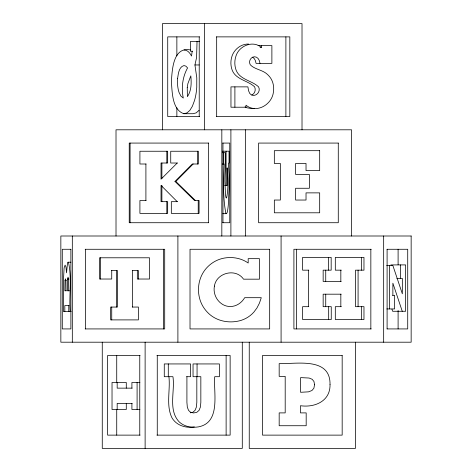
<?xml version="1.0" encoding="UTF-8"?>
<svg xmlns="http://www.w3.org/2000/svg" width="472" height="472" viewBox="0 0 472 472"><rect width="100%" height="100%" fill="white"/><g stroke="black" fill="none" stroke-linecap="round" stroke-linejoin="round"><path stroke-width="0.71" d="M68.729 290.793L68.576 279.058L68.056 277.141L67.531 279.058L67.378 290.793L69.496 290.793M66.027 290.793L65.903 280.746L65.496 278.805L65.024 280.445L64.876 290.793L66.292 290.793M190.417 49.944C172.958 46.404 172.138 70.157 171.401 81.68C172.203 91.934 172.044 109.799 183.885 113.717L187.018 112.879L189.868 110.371L192.375 106.259L194.482 100.601A29.535 11.682 -90 0 0 196.759 87.249L196.789 77.791L194.936 64.959L196.594 57.495L197.03 41.453M70.9 262.208L68.074 262.208L67.525 262.869L66.528 272.875L65.968 266.969L65.095 265.111L64.103 267.884L63.472 279.914L63.443 311.567L71.219 311.567M177.425 201.668L171.324 201.668L171.324 213.356L199.078 213.356L199.078 200.517L194.57 200.517L174.976 181.449L192.316 164.002L198.399 164.002L198.399 151.246L170.728 151.246L170.728 163.017L177.36 163.017M174.976 181.449L175.826 181.449L193.172 164.002M177.23 163.017L161.035 179.183L161.035 163.017L167.666 163.017L167.666 151.246L139.913 151.246L139.913 164.002L146.09 164.002M222.796 213.68L226.336 213.68L226.896 213.126A31.553 2.696 90 0 0 228.306 204.848L229.091 188.369L229.103 176.068L228.46 163.088L229.044 163.088L229.044 151.188L222.542 151.188M199.013 110.371L196.163 112.879L193.03 113.717L183.885 113.717M251.847 94.99C254.957 93.633 256.007 89.822 254.626 86.848C247.558 80.146 234.631 79.691 231.652 68.546A19.57 17.971 -90 0 1 232.153 55.661C234.678 48.958 241.263 43.884 248.555 44.038M190.245 412.829L192.8 412.304L195.048 410.357L196.382 407.059L196.824 402.38L196.824 376.697M254.585 108.324L251.723 108.625L246.868 107.769L245.062 106.808M194.346 426.894C185.921 428.428 176.445 425.496 171.961 417.82C165.79 405.212 170.486 390.12 168.917 376.697M199.579 36.875L167.725 36.875L167.725 116.525L199.579 116.525M216.388 36.875L289.826 36.875L289.826 116.525L216.388 116.525M199.562 41.453L190.417 41.453L190.417 51.224L192.523 51.224M258.101 45.619L271.884 45.619L271.884 63.366L256.072 63.366L255.364 60.569L254.172 58.498L252.555 57.218M260.072 47.365L261.382 47.365L261.382 45.619M194.936 64.959L199.16 64.959M208.712 143.075L129.239 143.075L129.239 222.725L208.712 222.725M222.678 143.075L229.764 143.075L229.764 222.725L222.678 222.725M222.324 152.68L225.492 152.68L225.232 171.035A14.319 1.221 -90 0 0 224.89 181.171L225.533 195.29L226.047 197.721L226.348 198.022L226.648 197.721C228.542 187.939 228.053 177.743 227.144 167.861L227.144 185.608L224.666 185.608M222.324 164.026L224.212 164.026C223.498 180.328 222.79 196.971 225.805 213.073L226.336 213.68M146.09 200.517L139.913 200.517L139.913 213.356L167.666 213.356L167.666 201.668L161.035 201.668L161.035 185.413L177.23 201.668M85.172 249.275L164.698 249.275L164.698 328.925L85.172 328.925M371.222 249.275L293.908 249.275L293.908 328.925L371.222 328.925M387.058 249.275L407.719 249.275L407.719 328.925L387.058 328.925M390.846 264.91L405.643 264.91L405.643 311.278L392.639 311.278L391.949 309.225M386.686 265.512L392.869 265.512L402.339 293.832L402.339 278.433L396.846 278.433M308.8 270.167L302.593 270.167L302.593 257.411L331.173 257.411L331.173 270.167L323.155 270.167L323.155 281.43L341.197 281.43M341.339 270.167L335.309 270.167L335.309 257.411L363.971 257.411L363.971 270.167L355.499 270.167L355.499 306.682L363.971 306.682L363.971 319.52L335.309 319.52L335.309 306.682L341.339 306.682M111.374 270.539L117.457 270.539L117.457 307.054L110.66 307.054L110.66 319.898L138.408 319.898L138.408 307.054L132.284 307.054M132.284 270.539L138.408 270.539L138.408 279.029M67.531 279.058L68.941 279.058M65.024 280.445L66.434 280.445M341.197 294.186L323.155 294.186L323.155 306.682L331.255 306.682L331.255 319.52L302.593 319.52L302.593 306.682L308.8 306.682M392.533 295.325L394.592 295.325L394.592 308.936L386.822 308.936M69.065 305.549L64.823 305.549L64.823 311.567M140.107 355.475L107.622 355.475L107.622 435.125L140.107 435.125M156.928 355.475L230.141 355.475L230.141 435.125L156.928 435.125M186.564 376.697L190.582 376.697L190.582 363.942L164.274 363.942L164.274 376.697L172.935 376.697C175.183 391.199 167.837 409.914 179.212 421.909C184.316 426.676 191.632 427.962 198.364 426.894C221.327 422.587 213.291 392.202 214.736 376.697L219.386 376.697L219.386 363.942L193.042 363.942L193.042 376.697L200.842 376.697L200.842 402.38L200.399 407.059L199.066 410.357L196.818 412.304L193.626 412.959L190.635 412.316L188.552 410.398L187.319 407.112L186.912 402.38L186.912 376.697M139.895 382.473L131.912 382.473L131.912 388.143M132.178 388.143L117.174 388.143L117.174 382.473M132.178 403.371L117.174 403.371L117.174 409.472M139.895 409.472L131.912 409.472L131.912 403.371M184.086 49.944C187.655 50.038 190.051 53.112 191.514 56.044L192.204 51.224M261.382 47.365C252.892 40.197 239.392 45.666 236.088 55.661A19.57 17.971 -90 0 0 235.587 68.546C238.572 79.691 251.493 80.146 258.562 86.848C261.104 91.397 256.16 97.179 251.34 94.89L249.688 93.373L248.567 90.736L247.906 86.866L230.961 86.866L230.961 107.215L245.989 107.215L245.989 105.209C256.567 113.787 271.913 104.648 273.394 92.264C274.48 85.975 272.674 79.243 267.889 74.865C263.034 69.738 254.945 69.732 250.237 64.729C247.877 60.658 251.995 55.177 256.491 57.218L258.113 58.498L259.305 60.569L260.013 63.366M68.074 262.208L68.534 262.597C72.015 278.58 68.977 295.378 70.151 311.567M175.826 181.449L195.42 200.517M402.256 311.278L392.869 283.171L392.869 295.325M400.462 264.91L400.462 278.433M398.102 249.275L398.102 264.762M398.102 310.488L398.102 328.925M389.565 265.512L389.565 308.936M387.099 249.275L387.099 328.925M383.665 236L383.665 342.2M370.844 249.275L370.844 328.925M361.393 257.411L361.393 270.167M361.393 306.682L361.393 319.52M358.077 270.167L358.077 306.682M355.445 342.2L355.445 448.4L249.245 448.4L249.245 342.2M351.551 236L351.551 129.8L116.012 129.8L116.012 236M340.831 270.167L340.831 281.43M340.831 294.186L340.831 306.682M328.677 306.682L328.677 319.52M328.595 257.411L328.595 270.167M325.733 270.167L325.733 281.43M325.733 294.186L325.733 306.682M308.405 270.167L308.405 306.682M302.015 129.8L302.015 23.6L162.474 23.6L162.474 129.8M296.487 249.275L296.487 328.925M285.885 36.875L285.885 116.525M281.082 236L281.082 342.2M245.351 129.8L245.351 236M242.289 342.2L242.289 448.4L102.265 448.4L102.265 342.2M234.897 86.866L234.897 107.215M230.897 129.8L230.897 236M226.082 151.188L226.082 185.608M226.123 355.475L226.123 435.125M223.74 152.68L223.74 164.026M222.961 143.075L222.961 222.725M221.828 129.8L221.828 236M216.672 36.875L216.672 116.525M208.6 143.075L208.6 222.725M204.476 23.6L204.476 129.8M199.225 36.875L199.225 116.525M198.228 200.517L198.228 213.356M197.544 151.246L197.544 164.002M197.06 363.942L197.06 376.697M177.897 236L177.897 342.2M176.864 36.875L176.864 55.873M176.864 107.758L176.864 116.525M168.292 363.942L168.292 376.697M166.817 151.246L166.817 163.017M166.817 201.668L166.817 213.356M163.625 249.275L163.625 328.925M161.89 163.017L161.89 178.451M161.89 185.413L161.89 201.668M157.264 355.475L157.264 435.125M145.907 164.002L145.907 200.517M145.122 342.2L145.122 448.4M139.765 355.475L139.765 435.125M137.334 270.539L137.334 279.029L149.518 279.029L149.518 257.789L99.545 257.789L99.545 279.029L111.734 279.029L111.734 270.539M137.092 382.473L137.092 409.472M132.638 270.539L132.638 307.054M130.089 143.075L130.089 222.725M126.284 388.143L126.284 382.473L112.029 382.473L112.029 409.472L126.284 409.472L126.284 403.371M116.731 355.475L116.731 382.762M116.731 409.312L116.731 435.125M116.383 270.539L116.383 307.054M111.734 307.054L111.734 319.898M100.624 257.789L100.624 279.029M85.515 249.275L85.515 328.925M72.316 236L72.316 342.2M68.764 305.549L68.764 311.567M177.608 78.417L177.59 84.671A15.399 6.089 -90 0 0 179.071 92.465L180.912 96.111L183.295 98.058C181.171 87.951 182.522 76.948 187.579 67.897L185.844 66.133L183.956 65.555C178.746 66.983 178.327 73.945 177.608 78.417M187.242 87.503L187.396 96.66C191.538 90.612 191.473 82.877 190.818 75.85L187.891 83.615L187.242 87.503M214.406 286.103C213.102 292.746 215.987 299.773 221.498 303.679A14.856 14.856 0 0 0 230.354 306.523C236.366 306.499 241.729 302.8 244.685 297.69L261.281 297.69L259.417 303.183L256.933 307.998L253.836 312.151A28.432 28.432 0 0 1 241.162 320.352C229.451 323.922 215.757 321.273 207.279 312.11A31.553 31.553 0 0 1 199.001 295.637C197.131 285.212 200.246 274.037 207.916 266.597A31.187 31.187 0 0 1 224.188 258.084C232.46 256.615 241.263 258.131 248.183 263.01L248.183 258.662L259.447 258.662L259.447 279.176L243.534 279.176C235.852 267.813 216.347 272.722 214.406 286.103M330.028 384.485C330.477 401.047 314.901 407.79 300.463 405.725L300.463 412.894L306.18 412.894L306.18 425.732L279.176 425.732L279.176 412.894L285.194 412.894L285.194 376.379L279.176 376.379L279.176 363.623C296.08 364.166 330.559 356.702 330.028 384.485M314.541 384.739L313.892 388.19L311.939 390.521L308.493 391.848L300.593 392.291L300.593 377.612L309.125 378.037L312.193 379.299L313.957 381.5L314.541 384.739M338.276 143.075L258.627 143.075L258.627 222.725L338.276 222.725L338.276 143.075M319.68 150.686L274.332 150.686L274.332 163.442L280.344 163.442L280.344 200.04L274.332 200.04L274.332 212.795L319.68 212.795L319.68 192.871L306.027 192.871L306.027 200.04L295.62 200.04L295.62 188.263L309.355 188.263L309.355 174.445L295.62 174.445L295.62 163.442L306.027 163.442L306.027 170.604L319.68 170.604L319.68 150.686M411.153 236L60.847 236L60.847 342.2L411.153 342.2L411.153 236M70.883 249.275L62.28 249.275L62.28 328.925L70.883 328.925L70.883 249.275M269.671 249.275L190.021 249.275L190.021 328.925L269.671 328.925L269.671 249.275M342.171 355.475L262.52 355.475L262.52 435.125L342.171 435.125L342.171 355.475"/></g></svg>
